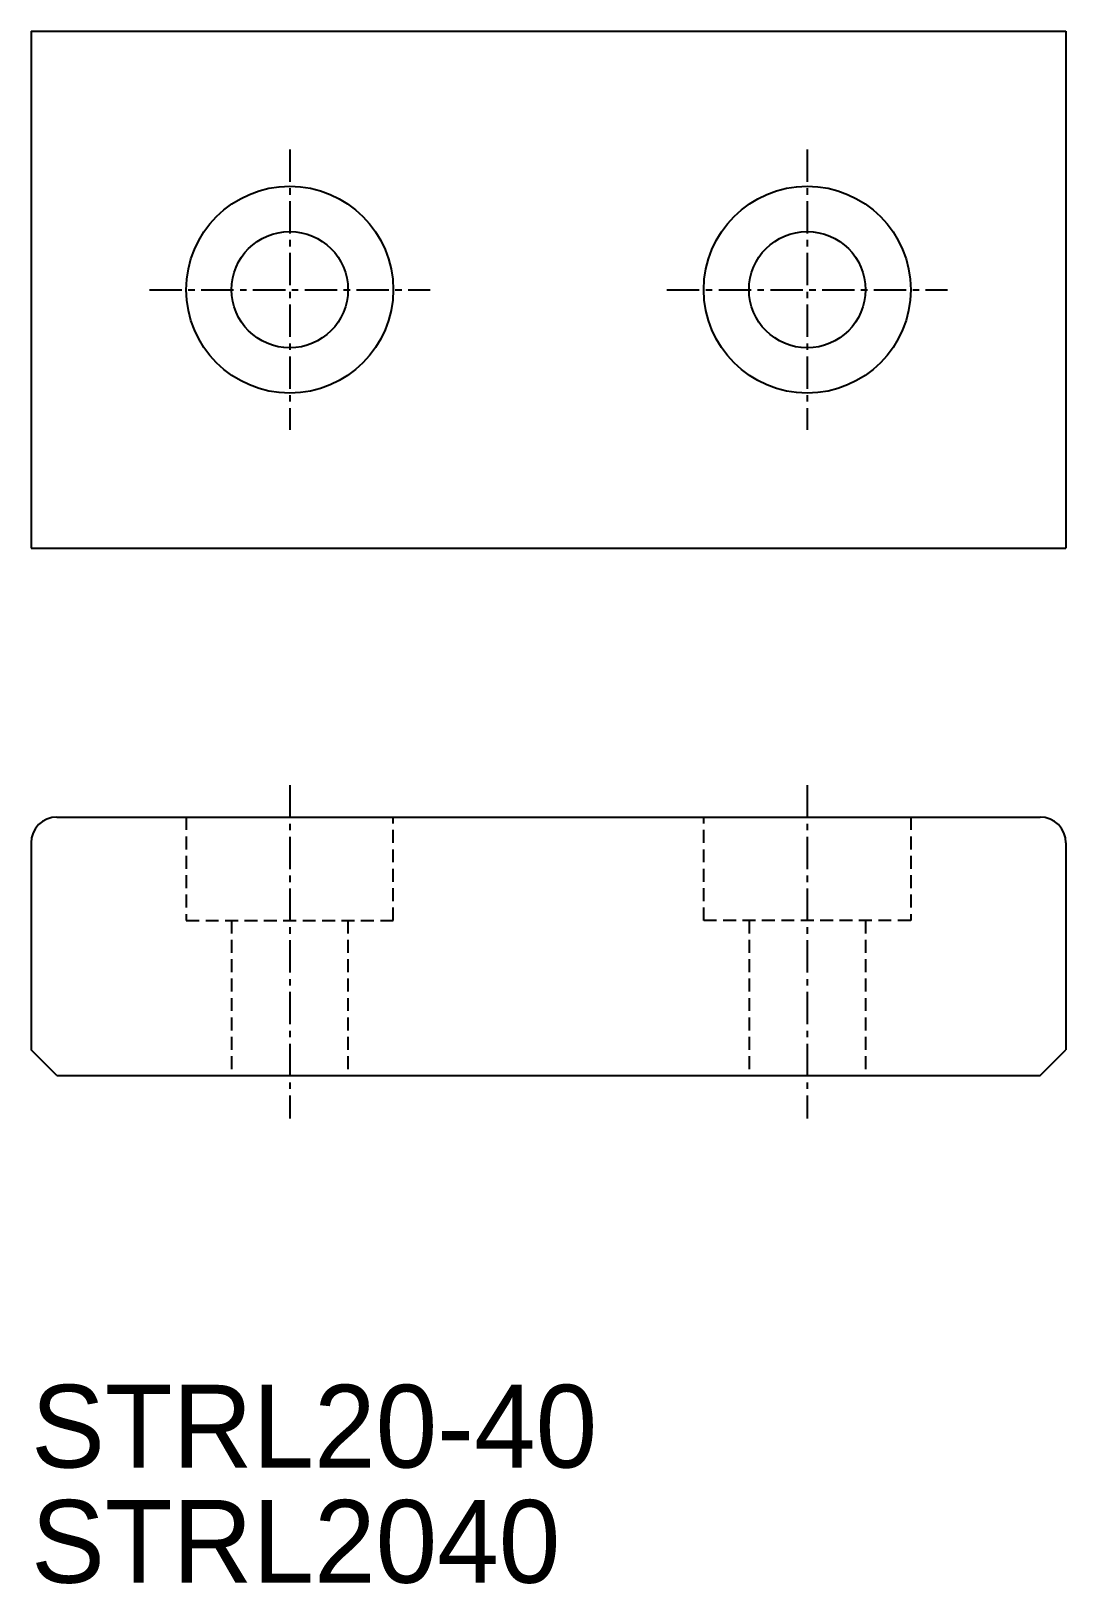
# Model space of a CAD drawing. Extents: x 10 to 50, y 10 to 70.
import ezdxf

# ---------------------------------------------------------------- set-up
doc = ezdxf.new("R2010")
doc.units = 0
doc.linetypes.add('CENTER', pattern=[2, 1.25, -0.25, 0.25, -0.25])
doc.linetypes.add('DASHED', pattern=[0.75, 0.5, -0.25])
doc.layers.get('0').update_dxf_attribs({"linetype": 'CONTINUOUS'})
doc.layers.add('CENTER', color=1, linetype='CENTER')

msp = doc.modelspace()

# ---------------------------------------------------------------- linework, layer by layer
at = {"color": 7, "linetype": 'CONTINUOUS'}
for p, q in [((10, 70), (50, 70)), ((10, 70), (10, 50)), ((50, 70), (50, 50)), ((10, 50), (50, 50)), ((11, 39.609), (49, 39.609)), ((10, 38.609), (10, 30.609)), ((50, 38.609), (50, 30.609)), ((11, 29.609), (10, 30.609)), ((49, 29.609), (50, 30.609)), ((11, 29.609), (49, 29.609))]:
    msp.add_line(p, q, dxfattribs=at)
at = {"color": 3, "linetype": 'DASHED'}
for p, q in [((16, 39.609), (16, 35.609)), ((24, 35.609), (24, 39.609)), ((36, 35.609), (36, 39.609)), ((44, 39.609), (44, 35.609)), ((16, 35.609), (24, 35.609)), ((17.75, 35.609), (17.75, 29.609)), ((22.25, 35.609), (22.25, 29.609)), ((44, 35.609), (36, 35.609)), ((37.75, 35.609), (37.75, 29.609)), ((42.25, 35.609), (42.25, 29.609))]:
    msp.add_line(p, q, dxfattribs=at)
at = {"color": 7, "linetype": 'CONTINUOUS'}
for centre, radius in [((20, 60), 4), ((40, 60), 4), ((20, 60), 2.25), ((40, 60), 2.25)]:
    msp.add_circle(centre, radius, dxfattribs=at)
for centre, start, end in [((11, 38.609), 90, 180), ((49, 38.609), 0, 90)]:
    msp.add_arc(centre, 1, start, end, dxfattribs=at)
at = {"layer": 'CENTER', "color": 1, "linetype": 'CENTER'}
for p, q in [((20, 65.422), (20, 54.578)), ((40, 65.422), (40, 54.578)), ((14.578, 60), (25.422, 60)), ((34.578, 60), (45.422, 60)), ((20, 40.845), (20, 27.947)), ((40, 40.845), (40, 27.947))]:
    msp.add_line(p, q, dxfattribs=at)

# ---------------------------------------------------------------- texts
at = {"color": 7, "linetype": 'CONTINUOUS'}
for s, p in [('STRL20-40', (10, 14.455)), ('STRL2040', (10, 10))]:
    msp.add_text(s, height=3.2, dxfattribs=at).set_placement(p)

doc.saveas('drawing.dxf')
